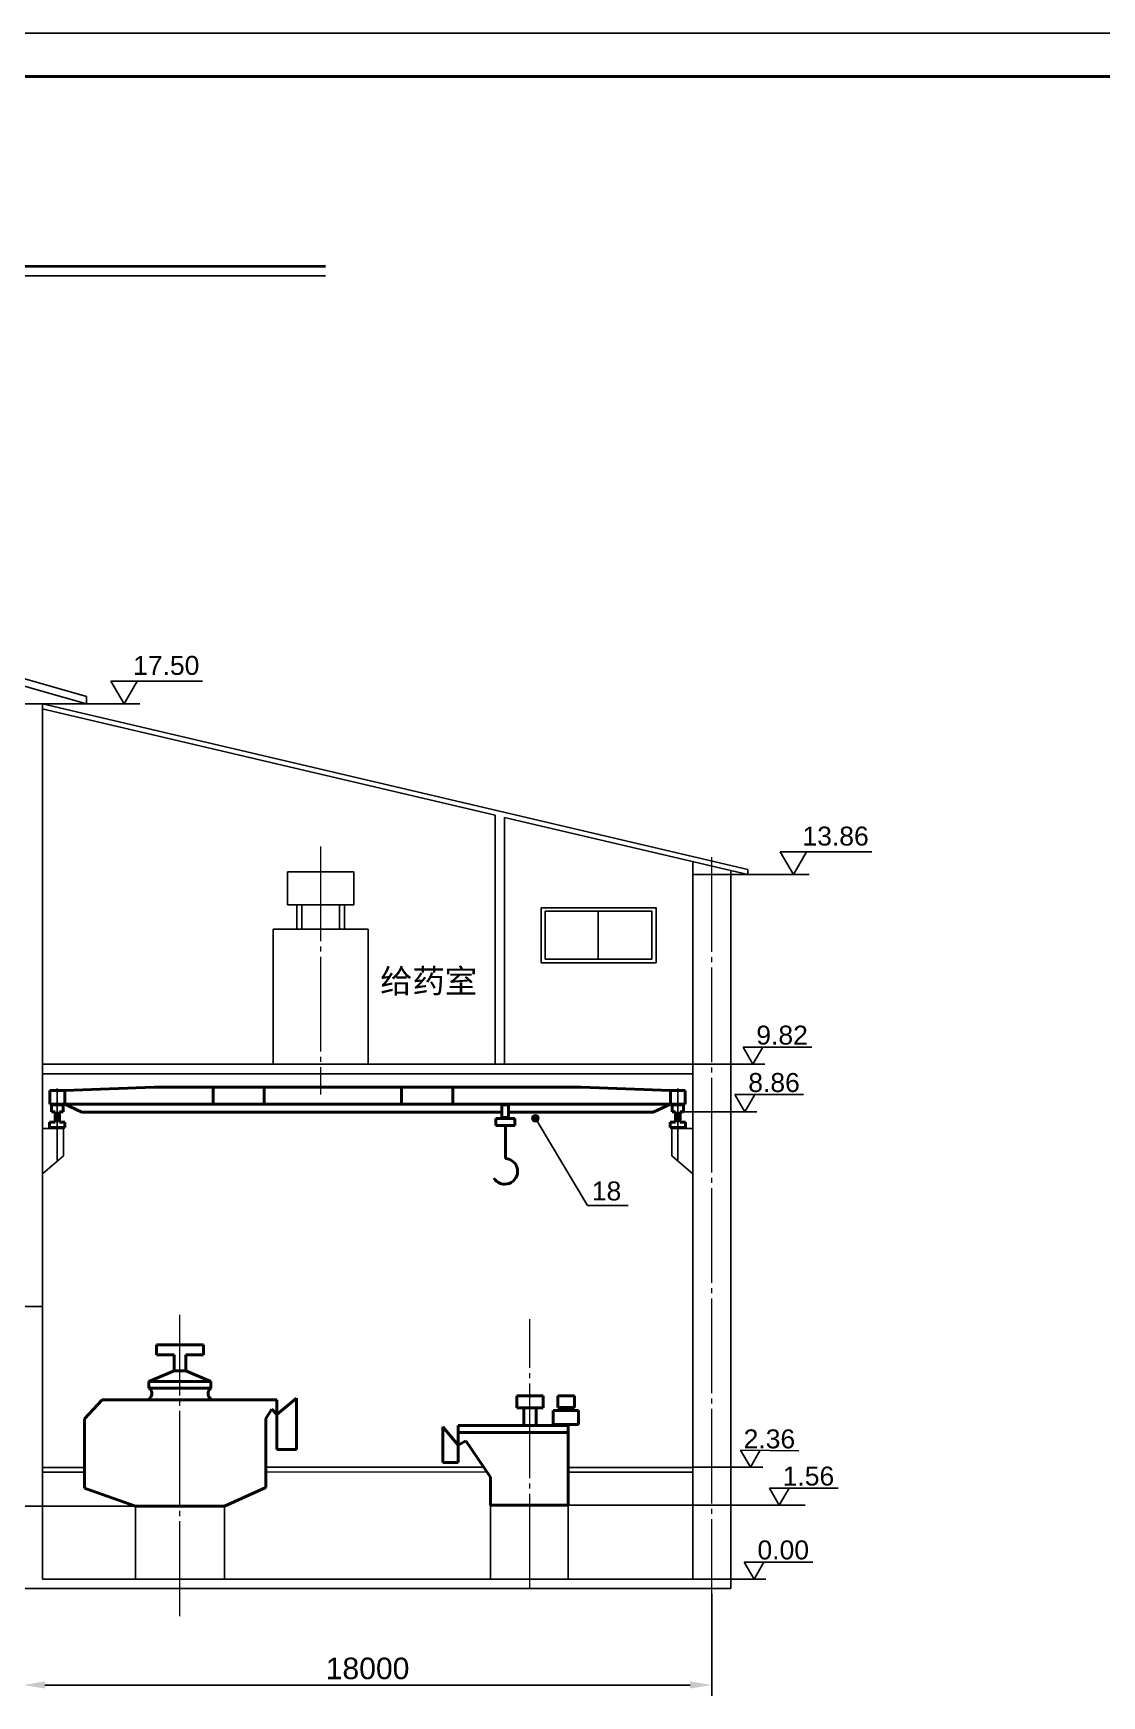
# Model space of a CAD drawing. Header units: millimetres. Extents: x 2139 to 2733, y 1509 to 1929.
# Drawn here: x 2405.3 to 2529.2, y 1735.8 to 1928.6 of the extents above; entities that cross this region are included whole.
import ezdxf

# ---------------------------------------------------------------- set-up
doc = ezdxf.new("R2010")
doc.units = ezdxf.units.MM
doc.linetypes.add('JIS_08_11', pattern=[12.8, 11, -0.6, 0.6, -0.6])
doc.layers.add('中心线', color=7, linetype='JIS_08_11', lineweight=9)
doc.layers.add('设备', color=7, linetype='Continuous', lineweight=50)
doc.layers.add('厂房', color=7, linetype='Continuous')
doc.layers.add('标注', color=7, linetype='Continuous')
doc.styles.get("Standard").update_dxf_attribs({"font": 'arial.ttf'})
doc.dimstyles.new('ISO-25', dxfattribs={"dimtxt": 2.5, "dimasz": 2.5, "dimexe": 1.25, "dimexo": 0.625, "dimtad": 1, "dimtxsty": 'Standard', "dimcen": 2.5, "dimadec": 0, "dimazin": 0, "dimtfac": 1, "dimtmove": 0, "dimatfit": 3, "dimfxl": 1, "dimarcsym": 0})

# ---------------------------------------------------------------- blocks, each defined once
blk = doc.blocks.new('*U20')
at = {"layer": '中心线', "color": 0, "transparency": 16777216}
blk.add_line((0, -38.19), (0, 49.73), dxfattribs=at)
blk = doc.blocks.new('*U58')
at = {"layer": '中心线', "color": 0, "transparency": 16777216}
blk.add_line((0, 17.43), (0, -11.34), dxfattribs=at)
blk = doc.blocks.new('*U59')
at = {"layer": '中心线', "color": 0, "transparency": 16777216}
blk.add_line((0, -21.67), (0, 9.59), dxfattribs=at)
blk = doc.blocks.new('*U60')
at = {"layer": '中心线', "color": 0, "transparency": 16777216}
blk.add_line((0, -30.88), (0, 4.08), dxfattribs=at)
blk = doc.blocks.new('*D64')
at = {"layer": 'Defpoints', "color": 0, "transparency": 16777216}
for p in [(2404.16, 1748.23), (2484, 1748.23), (2484, 1737.05)]:
    blk.add_point(p, dxfattribs=at)
at = {"layer": '标注', "color": 0, "lineweight": -2, "transparency": 16777216}
for p, q in [((2404.16, 1747.61), (2404.16, 1735.8)), ((2484, 1747.61), (2484, 1735.8)), ((2406.66, 1737.05), (2481.5, 1737.05))]:
    blk.add_line(p, q, dxfattribs=at)
at = {"layer": '标注', "color": 0, "transparency": 16777216}
for points in [[(2406.66, 1737.47), (2406.66, 1736.64), (2404.16, 1737.05)], [(2481.5, 1737.47), (2481.5, 1736.64), (2484, 1737.05)]]:
    blk.add_solid(points, dxfattribs=at)
at = {"layer": '标注', "color": 0, "transparency": 16777216, "insert": (2444.08, 1738.96), "char_height": 2.5, "attachment_point": 5}
blk.add_mtext('18000', dxfattribs=at)

msp = doc.modelspace()

# ---------------------------------------------------------------- hatches: boundary and pattern name
at = {"layer": '标注', "lineweight": -3, "true_color": 0x000000}
msp.add_hatch(color=18, dxfattribs=at).paths.add_polyline_path([(2463.957, 1802.785, -1), (2463.138, 1802.785, -1)])

# ---------------------------------------------------------------- linework, layer by layer
msp.add_line((2139.034, 1928.641), (2733.034, 1928.641))
at = {"lineweight": 50}
msp.add_line((2164.034, 1923.641), (2728.034, 1923.641), dxfattribs=at)
at = {"layer": '厂房', "color": 18, "lineweight": -3, "true_color": 0x000000}
for p, q in [((2411.491, 1851.708), (2354.66, 1868.004)), ((2406.559, 1852.264), (2354.66, 1867.145)), ((2406.559, 1852.264), (2411.491, 1850.849)), ((2411.491, 1850.849), (2411.491, 1851.708)), ((2404.16, 1850.849), (2411.491, 1850.849)), ((2404.16, 1850.849), (2406.36, 1850.849)), ((2406.36, 1749.335), (2406.36, 1850.849)), ((2458.876, 1837.934), (2458.873, 1809.049)), ((2459.973, 1809.049), (2459.966, 1837.678)), ((2481.802, 1749.335), (2481.81, 1832.548)), ((2442.49, 1831.383), (2434.79, 1831.383)), ((2434.79, 1831.383), (2434.79, 1827.533)), ((2442.49, 1827.533), (2442.49, 1831.383)), ((2486.202, 1750.041), (2486.202, 1831.516)), ((2488.19, 1831.049), (2488.19, 1831.631)), ((2434.79, 1827.533), (2442.49, 1827.533)), ((2435.89, 1824.732), (2435.89, 1827.533)), ((2436.44, 1824.732), (2436.44, 1827.533)), ((2440.84, 1824.732), (2440.84, 1827.533)), ((2441.39, 1824.732), (2441.39, 1827.533)), ((2470.822, 1826.803), (2470.822, 1821.245)), ((2433.14, 1824.732), (2433.14, 1809.049)), ((2433.14, 1824.732), (2444.14, 1824.732)), ((2433.14, 1824.732), (2435.89, 1824.732)), ((2433.14, 1824.732), (2438.64, 1824.732)), ((2435.89, 1824.732), (2441.39, 1824.732)), ((2438.64, 1824.732), (2435.89, 1824.732)), ((2438.64, 1824.732), (2436.44, 1824.732)), ((2438.64, 1824.732), (2442.49, 1824.732)), ((2438.64, 1824.732), (2441.39, 1824.732)), ((2438.64, 1824.732), (2440.84, 1824.732)), ((2441.39, 1824.732), (2444.14, 1824.732)), ((2444.14, 1824.732), (2444.14, 1809.049)), ((2406.36, 1809.049), (2481.802, 1809.049)), ((2458.873, 1809.049), (2459.973, 1809.049)), ((2406.36, 1807.949), (2481.802, 1807.949)), ((2486.202, 1748.235), (2486.202, 1803.785)), ((2406.36, 1801.62), (2408.8, 1801.62)), ((2408.8, 1801.62), (2408.8, 1798.429)), ((2481.802, 1801.62), (2479.362, 1801.62)), ((2479.362, 1801.62), (2479.362, 1798.429)), ((2408.8, 1798.429), (2406.36, 1796.337)), ((2479.362, 1798.429), (2481.802, 1796.337)), ((2406.36, 1762.299), (2411.237, 1762.299)), ((2406.36, 1761.749), (2411.237, 1761.749)), ((2457.549, 1762.305), (2432.263, 1762.305)), ((2432.263, 1761.749), (2457.911, 1761.77)), ((2467.364, 1762.299), (2481.803, 1762.298)), ((2467.364, 1761.749), (2481.803, 1761.748)), ((2417.149, 1757.78), (2417.149, 1749.335)), ((2427.492, 1757.78), (2427.492, 1749.335)), ((2458.338, 1757.899), (2458.338, 1749.335)), ((2467.364, 1757.899), (2467.364, 1749.335)), ((2486.202, 1748.235), (2486.202, 1753.79)), ((2406.36, 1749.335), (2481.802, 1749.335)), ((2486.202, 1750.041), (2486.202, 1748.235)), ((2406.36, 1748.235), (2401.96, 1748.235)), ((2406.36, 1748.235), (2486.202, 1748.235))]:
    msp.add_line(p, q, dxfattribs=at)
at = {"layer": '厂房'}
for p, q in [((2406.354, 1850.269), (2458.876, 1837.934)), ((2406.36, 1850.849), (2488.196, 1831.63)), ((2459.966, 1837.678), (2488.19, 1831.049))]:
    msp.add_line(p, q, dxfattribs=at)
at = {"layer": '厂房', "color": 18, "linetype": 'JIS_08_11', "lineweight": -3, "ltscale": 15, "true_color": 0x000000}
for p, q in [((2408.093, 1806.224), (2408.093, 1797.942)), ((2480.069, 1806.224), (2480.069, 1797.942))]:
    msp.add_line(p, q, dxfattribs=at)
at = {"layer": '厂房', "color": 18, "lineweight": -3, "true_color": 0x000000}
for points in [[(2464.218, 1827.214), (2477.544, 1827.214), (2477.544, 1820.833), (2464.218, 1820.833)], [(2464.699, 1826.803), (2477.064, 1826.803), (2477.064, 1821.245), (2464.699, 1821.245)]]:
    msp.add_lwpolyline(points, close=True, dxfattribs=at)
at = {"layer": '标注', "color": 18, "lineweight": 40, "true_color": 0x000000}
msp.add_line((2399.05, 1901.614), (2439.2, 1901.614), dxfattribs=at)
at = {"layer": '标注', "color": 18, "lineweight": -3, "true_color": 0x000000}
for p, q in [((2399.05, 1900.514), (2439.2, 1900.514)), ((2424.931, 1853.494), (2414.318, 1853.494)), ((2414.318, 1853.494), (2415.844, 1850.849)), ((2417.371, 1853.494), (2415.844, 1850.849)), ((2417.671, 1850.849), (2406.36, 1850.849)), ((2415.844, 1850.849), (2417.671, 1850.849)), ((2502.572, 1833.694), (2491.959, 1833.694)), ((2491.959, 1833.694), (2493.486, 1831.049)), ((2495.013, 1833.694), (2493.486, 1831.049)), ((2481.802, 1831.049), (2488.19, 1831.049)), ((2495.313, 1831.049), (2484.002, 1831.049)), ((2493.486, 1831.049), (2495.313, 1831.049)), ((2495.594, 1811.033), (2487.635, 1811.033)), ((2487.635, 1811.033), (2488.78, 1809.049)), ((2489.925, 1811.033), (2488.78, 1809.049)), ((2481.802, 1809.049), (2487.251, 1809.049)), ((2487.251, 1809.049), (2488.78, 1809.049)), ((2488.78, 1809.049), (2490.15, 1809.049)), ((2494.66, 1805.533), (2486.7, 1805.533)), ((2486.7, 1805.533), (2487.845, 1803.549)), ((2488.99, 1805.533), (2487.845, 1803.549)), ((2489.216, 1803.549), (2480.732, 1803.549)), ((2487.845, 1803.549), (2489.216, 1803.549)), ((2463.747, 1802.451), (2469.591, 1792.658)), ((2469.591, 1792.658), (2474.303, 1792.658)), ((2406.45, 1780.965), (2395.837, 1780.965)), ((2494.122, 1764.197), (2487.337, 1764.283)), ((2487.337, 1764.283), (2488.482, 1762.3)), ((2489.627, 1764.283), (2488.482, 1762.3)), ((2481.803, 1762.3), (2485.108, 1762.3)), ((2485.108, 1762.3), (2489.942, 1762.3)), ((2498.65, 1759.883), (2490.69, 1759.883)), ((2490.69, 1759.883), (2491.835, 1757.899)), ((2492.98, 1759.883), (2491.835, 1757.899)), ((2417.149, 1757.78), (2399.023, 1757.78)), ((2494.847, 1757.899), (2467.364, 1757.899)), ((2474.477, 1757.899), (2475.848, 1757.899)), ((2495.729, 1751.318), (2487.77, 1751.318)), ((2487.77, 1751.318), (2488.915, 1749.335)), ((2490.06, 1751.318), (2488.915, 1749.335)), ((2490.285, 1749.335), (2481.802, 1749.335)), ((2488.915, 1749.335), (2490.285, 1749.335))]:
    msp.add_line(p, q, dxfattribs=at)
msp.add_circle((2463.548, 1802.785), 0.409, dxfattribs=at)
msp.add_point((2463.747, 1802.451), dxfattribs=at)
msp.add_point((2463.747, 1802.451), dxfattribs=at)
msp.add_point((2463.747, 1802.451), dxfattribs=at)
msp.add_point((2463.747, 1802.451), dxfattribs=at)
at = {"layer": '设备', "color": 18, "lineweight": 50, "true_color": 0x000000}
for p, q in [((2407.228, 1804.411), (2407.228, 1806.005)), ((2407.228, 1806.005), (2408.093, 1806.005)), ((2408.959, 1806.005), (2408.093, 1806.005)), ((2408.959, 1806.005), (2419.313, 1806.379)), ((2408.959, 1804.411), (2408.959, 1806.005)), ((2468.849, 1806.379), (2419.313, 1806.379)), ((2426.159, 1806.379), (2426.159, 1804.411)), ((2432.095, 1806.379), (2432.095, 1804.411)), ((2448.033, 1806.379), (2448.033, 1804.411)), ((2453.97, 1806.379), (2453.97, 1804.411)), ((2479.204, 1806.005), (2468.849, 1806.379)), ((2479.204, 1804.411), (2479.204, 1806.005)), ((2479.204, 1806.005), (2480.069, 1806.005)), ((2480.934, 1806.005), (2480.069, 1806.005)), ((2480.934, 1804.411), (2480.934, 1806.005)), ((2408.093, 1804.411), (2407.228, 1804.411)), ((2407.43, 1803.549), (2407.43, 1804.356)), ((2407.43, 1804.356), (2408.093, 1804.356)), ((2407.833, 1803.549), (2407.43, 1803.549)), ((2407.833, 1802.351), (2407.833, 1803.549)), ((2408.093, 1804.411), (2408.959, 1804.411)), ((2408.757, 1804.356), (2408.093, 1804.356)), ((2408.353, 1802.351), (2408.353, 1803.549)), ((2408.353, 1803.549), (2408.757, 1803.549)), ((2408.757, 1803.549), (2408.757, 1804.356)), ((2408.959, 1804.411), (2410.949, 1803.492)), ((2479.204, 1804.411), (2408.959, 1804.411)), ((2459.666, 1803.492), (2410.949, 1803.492)), ((2459.666, 1802.896), (2459.666, 1804.328)), ((2459.727, 1804.328), (2460.429, 1804.328)), ((2460.429, 1804.328), (2460.429, 1802.896)), ((2477.213, 1803.492), (2460.429, 1803.492)), ((2479.204, 1804.411), (2477.213, 1803.492)), ((2480.069, 1804.411), (2479.204, 1804.411)), ((2479.405, 1803.549), (2479.405, 1804.356)), ((2479.405, 1804.356), (2480.069, 1804.356)), ((2479.809, 1803.549), (2479.405, 1803.549)), ((2479.809, 1802.351), (2479.809, 1803.549)), ((2480.069, 1804.411), (2480.934, 1804.411)), ((2480.732, 1804.356), (2480.069, 1804.356)), ((2480.329, 1802.351), (2480.329, 1803.549)), ((2480.329, 1803.549), (2480.732, 1803.549)), ((2480.732, 1803.549), (2480.732, 1804.356)), ((2407.205, 1801.709), (2407.205, 1802.351)), ((2407.205, 1802.351), (2407.833, 1802.351)), ((2408.093, 1801.709), (2407.205, 1801.709)), ((2408.093, 1801.709), (2408.982, 1801.709)), ((2408.982, 1802.351), (2408.353, 1802.351)), ((2408.982, 1801.709), (2408.982, 1802.351)), ((2458.964, 1802.774), (2461.161, 1802.774)), ((2458.964, 1802.774), (2458.964, 1801.951)), ((2461.161, 1801.951), (2458.964, 1801.951)), ((2460.429, 1802.896), (2459.666, 1802.896)), ((2460.063, 1798.129), (2460.063, 1801.951)), ((2461.161, 1802.774), (2461.161, 1801.951)), ((2479.18, 1801.709), (2479.18, 1802.351)), ((2479.18, 1802.351), (2479.809, 1802.351)), ((2480.069, 1801.709), (2479.18, 1801.709)), ((2480.069, 1801.709), (2480.957, 1801.709)), ((2480.957, 1802.351), (2480.329, 1802.351)), ((2480.957, 1801.709), (2480.957, 1802.351)), ((2419.597, 1775.335), (2419.597, 1776.502)), ((2419.597, 1776.502), (2422.32, 1776.502)), ((2425.043, 1776.502), (2422.32, 1776.502)), ((2425.043, 1775.335), (2425.043, 1776.502)), ((2421.631, 1775.335), (2419.597, 1775.335)), ((2421.631, 1773.476), (2421.631, 1775.335)), ((2423.01, 1773.476), (2423.01, 1775.335)), ((2423.01, 1775.335), (2425.043, 1775.335)), ((2418.727, 1772.261), (2421.631, 1773.476)), ((2425.913, 1772.261), (2418.727, 1772.261)), ((2418.727, 1772.261), (2418.727, 1771.491)), ((2421.631, 1773.476), (2422.32, 1773.476)), ((2423.01, 1773.476), (2422.32, 1773.476)), ((2425.913, 1772.261), (2423.01, 1773.476)), ((2425.913, 1772.261), (2425.913, 1771.491)), ((2425.913, 1771.491), (2418.727, 1771.491)), ((2435.834, 1770.313), (2433.572, 1768.41)), ((2435.834, 1764.366), (2435.834, 1770.313)), ((2461.412, 1769.217), (2461.412, 1770.595)), ((2461.412, 1770.595), (2462.921, 1770.595)), ((2464.43, 1770.595), (2462.921, 1770.595)), ((2464.43, 1769.217), (2464.43, 1770.595)), ((2468.093, 1770.603), (2466.167, 1770.603)), ((2466.167, 1770.603), (2466.167, 1769.252)), ((2468.093, 1769.252), (2468.093, 1770.603)), ((2411.237, 1767.912), (2413.288, 1770.112)), ((2413.288, 1770.112), (2433.572, 1770.112)), ((2432.977, 1769.045), (2432.263, 1767.974)), ((2433.572, 1768.41), (2432.977, 1769.045)), ((2433.572, 1770.112), (2433.572, 1768.41)), ((2433.572, 1768.41), (2433.572, 1764.366)), ((2462.205, 1769.217), (2461.412, 1769.217)), ((2462.205, 1767.146), (2462.205, 1769.217)), ((2462.205, 1769.217), (2462.921, 1769.217)), ((2463.637, 1769.217), (2462.921, 1769.217)), ((2463.637, 1767.146), (2463.637, 1769.217)), ((2463.637, 1769.217), (2464.43, 1769.217)), ((2465.598, 1768.875), (2465.598, 1767.266)), ((2468.545, 1768.875), (2465.598, 1768.875)), ((2466.167, 1769.252), (2468.093, 1769.252)), ((2468.545, 1767.266), (2468.545, 1768.875)), ((2411.237, 1759.872), (2411.237, 1767.912)), ((2432.263, 1767.974), (2432.263, 1759.976)), ((2454.591, 1764.872), (2452.794, 1767.008)), ((2452.794, 1767.008), (2452.794, 1762.849)), ((2458.798, 1767.146), (2454.591, 1767.146)), ((2454.591, 1767.146), (2454.591, 1766.42)), ((2454.591, 1766.42), (2454.591, 1762.849)), ((2467.364, 1767.146), (2458.798, 1767.146)), ((2465.598, 1767.266), (2468.545, 1767.266)), ((2467.364, 1757.899), (2467.364, 1767.146)), ((2467.364, 1766.321), (2454.591, 1766.321)), ((2454.591, 1764.872), (2455.471, 1765.364)), ((2455.471, 1765.364), (2458.338, 1761.142)), ((2433.572, 1764.366), (2435.834, 1764.366)), ((2454.591, 1762.849), (2452.794, 1762.849)), ((2458.338, 1761.142), (2458.338, 1757.899)), ((2417.149, 1757.78), (2411.237, 1759.872)), ((2432.263, 1759.976), (2427.492, 1757.78)), ((2417.149, 1757.78), (2422.32, 1757.78)), ((2427.492, 1757.78), (2422.32, 1757.78)), ((2462.921, 1757.899), (2458.338, 1757.899)), ((2462.921, 1757.899), (2467.364, 1757.899))]:
    msp.add_line(p, q, dxfattribs=at)
for centre, radius, start, end in [((2459.99, 1796.637), 1.494, 212.31894, 87.214), ((2418.303, 1770.862), 0.758, 278.58775, 55.96112), ((2426.338, 1770.862), 0.758, 124.03888, 261.41225)]:
    msp.add_arc(centre, radius, start, end, dxfattribs=at)

# ---------------------------------------------------------------- block references
at = {"layer": '中心线'}
for name, p in [('*U58', (2438.64, 1816.891)), ('*U20', (2484.003, 1783.478)), ('*U60', (2422.32, 1775.919)), ('*U59', (2462.921, 1769.906))]:
    msp.add_blockref(name, p, dxfattribs=at)

# ---------------------------------------------------------------- texts
at = {"layer": '厂房', "color": 18, "lineweight": -3, "true_color": 0x000000, "insert": (2445.54, 1820.083), "char_height": 2.75, "width": 47.59615, "attachment_point": 1}
msp.add_mtext('{\\fSimSun|b0|i0|c134|p2;\\C256;给药室}', dxfattribs=at)
at = {"layer": '标注', "color": 18, "lineweight": -3, "true_color": 0x000000}
for s, insert, char_height, width, attachment_point in [('{\\H1.2x;17.50}', (2416.883, 1856.42), 1.83333, 15.25652, 1), ('{\\H1.2x;13.86}', (2494.524, 1836.62), 1.83333, 15.25652, 1), ('{\\H1.2x;9.82}', (2489.173, 1813.535), 1.83333, 15.25652, 1), ('{\\H1.2x;8.86}', (2488.238, 1808.035), 1.83333, 15.25652, 1), (' 18', (2469.239, 1793.223), 2.2, 5.06976, 7), ('{\\H1.2x;2.36}', (2487.701, 1766.699), 1.83333, 15.25652, 1), ('{\\H1.2x;1.56}', (2492.228, 1762.385), 1.83333, 15.25652, 1), ('{\\H1.2x;0.00}', (2489.308, 1753.821), 1.83333, 15.25652, 1)]:
    msp.add_mtext(s, dxfattribs=dict(at, insert=insert, char_height=char_height, width=width, attachment_point=attachment_point))

# ---------------------------------------------------------------- dimensions: what is measured, and where the dimension line sits
at = {"layer": '标注'}
dim = msp.add_linear_dim(base=(2484.002, 1737.055), p1=(2404.16, 1748.235), p2=(2484.002, 1748.231), text='18000', dimstyle='ISO-25', dxfattribs=at)
dim.commit()
dim.dimension.update_dxf_attribs({"geometry": '*D64', "text_midpoint": (2444.081, 1738.956)})

doc.saveas('drawing.dxf')
